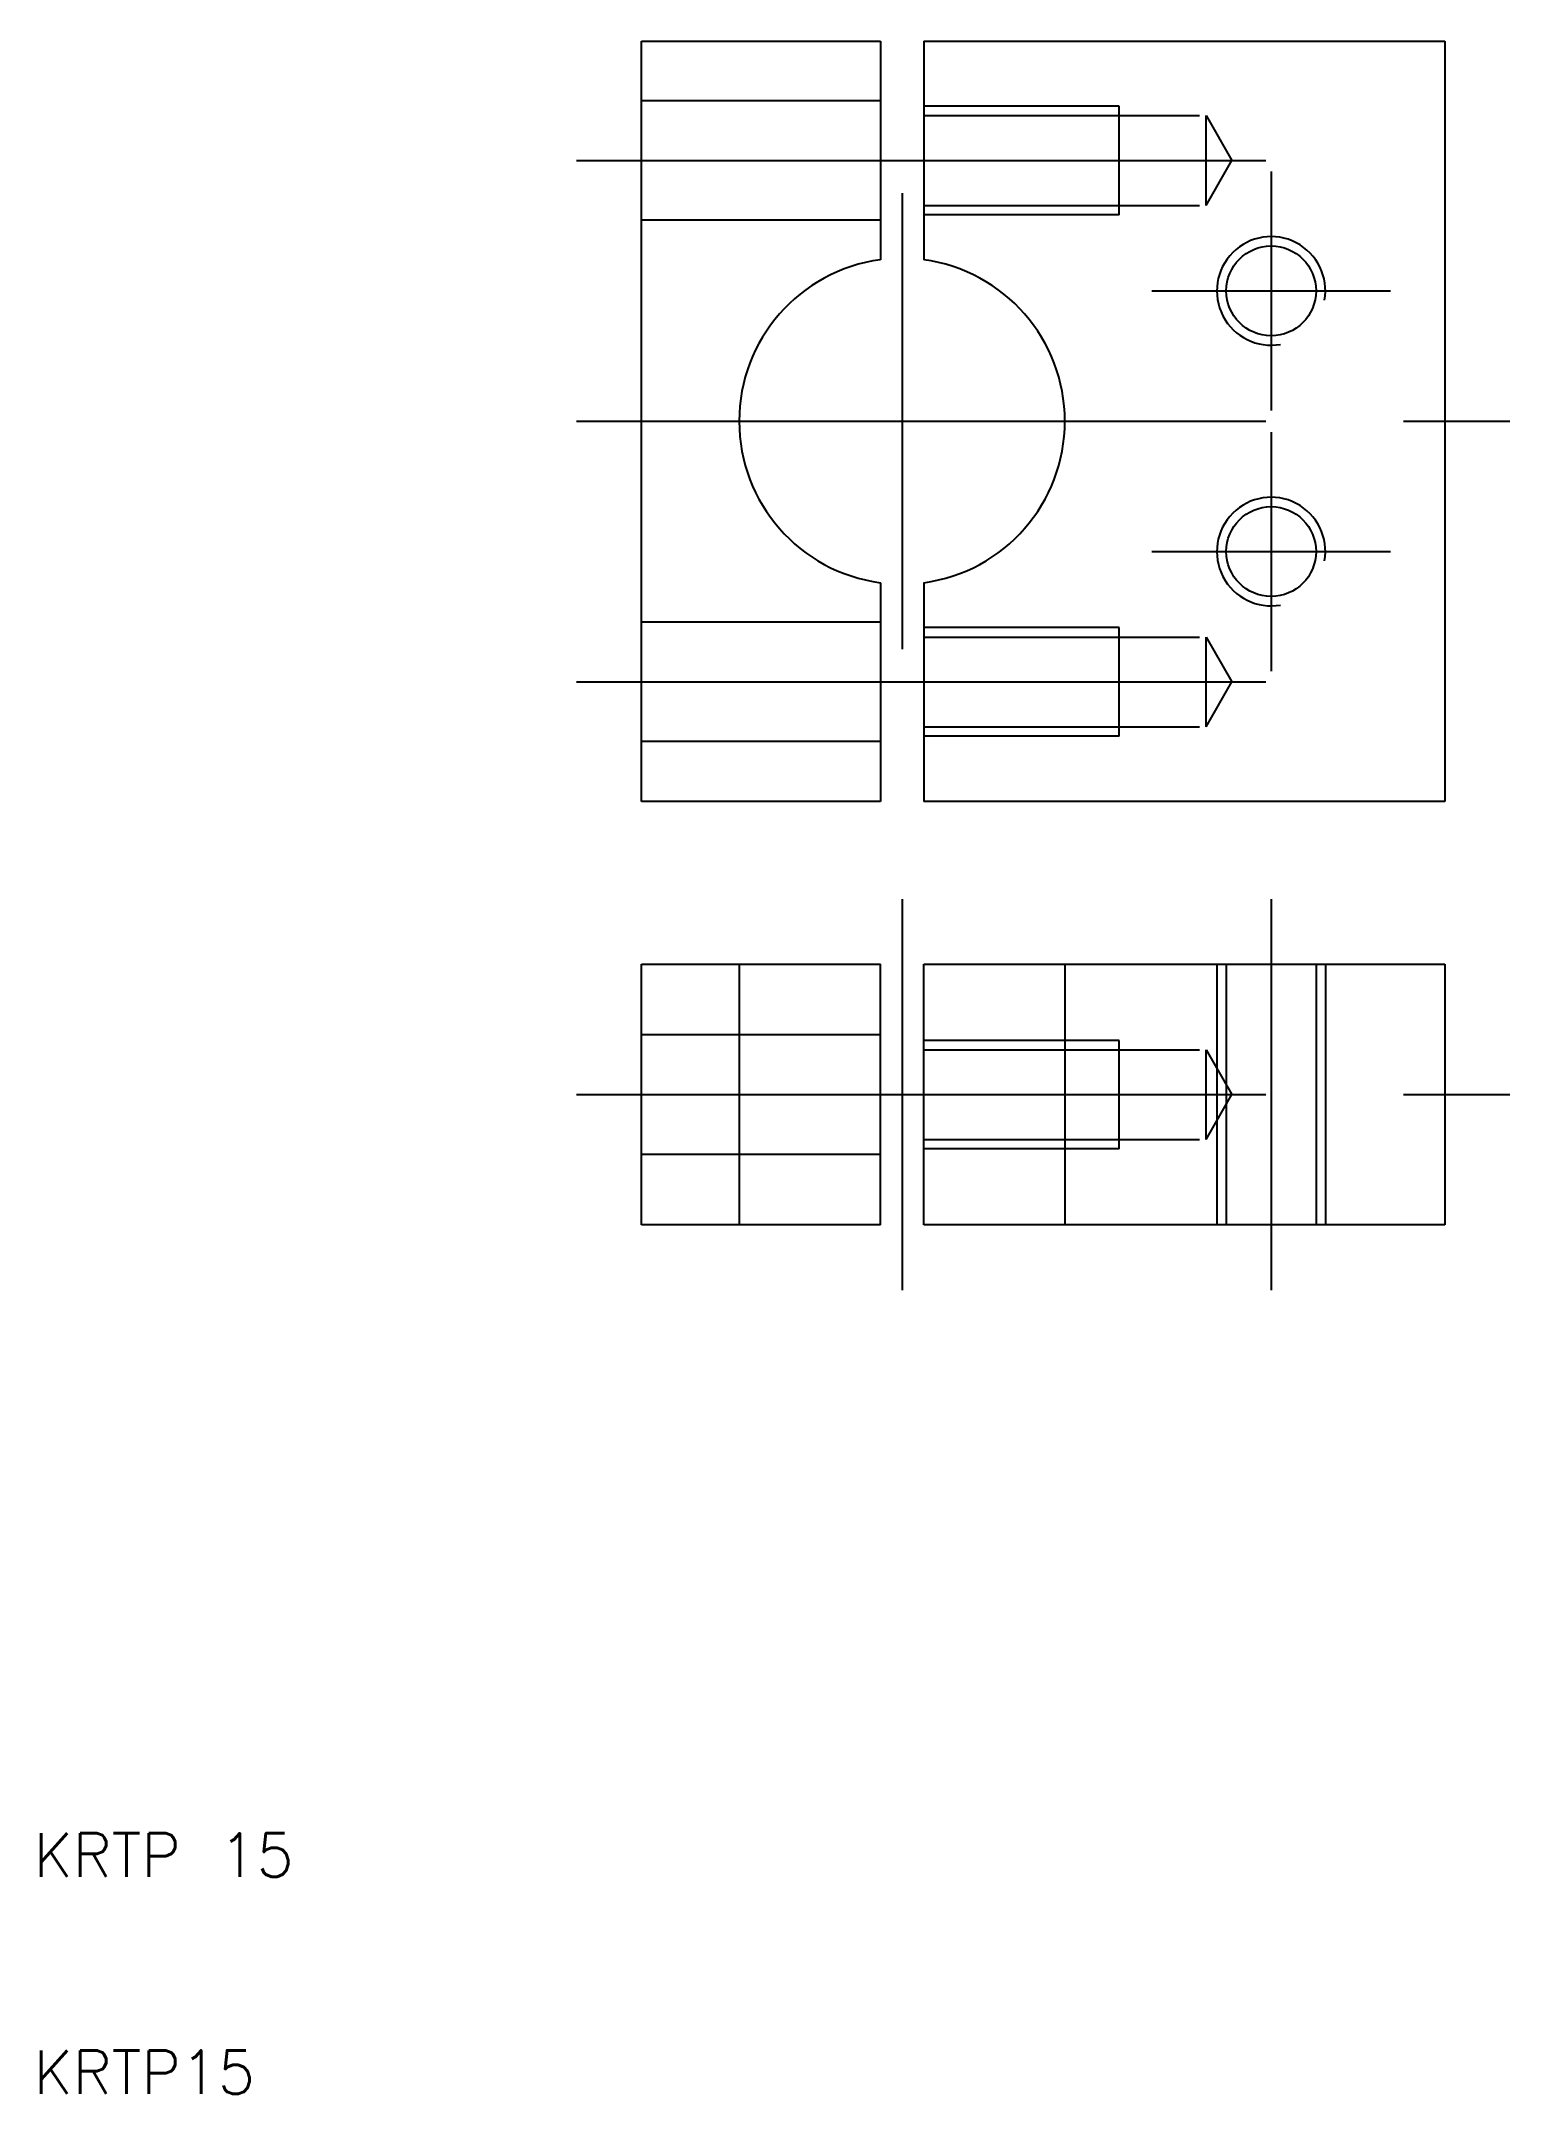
# Model space of a CAD drawing. Extents: x 10.3 to 78, y 10 to 104.5.
import ezdxf

# ---------------------------------------------------------------- set-up
doc = ezdxf.new("R2010")
doc.units = 0
doc.linetypes.add('CENTER', pattern=[50.8, 31.75, -6.35, 6.35, -6.35])
doc.linetypes.add('DASHED', pattern=[19.05, 12.7, -6.35])
doc.layers.get('0').update_dxf_attribs({"linetype": 'CONTINUOUS'})
doc.layers.add('CENTER', color=1, linetype='CENTER')
doc.styles.get("Standard").update_dxf_attribs({"font": 'txt.shx'})

msp = doc.modelspace()

# ---------------------------------------------------------------- linework, layer by layer
for p, q in [((38, 69.5), (38, 104.5)), ((38, 104.5), (49, 104.5)), ((49, 104.5), (49, 94.433)), ((51, 104.5), (75, 104.5)), ((51, 104.5), (51, 94.433)), ((75, 104.5), (75, 69.5)), ((49, 79.567), (49, 69.5)), ((51, 79.567), (51, 69.5)), ((49, 69.5), (38, 69.5)), ((75, 69.5), (51, 69.5)), ((38, 62), (49, 62)), ((38, 50), (38, 62)), ((49, 50), (49, 62)), ((51, 62), (75, 62)), ((51, 50), (51, 62)), ((75, 62), (75, 50)), ((49, 50), (38, 50)), ((75, 50), (51, 50))]:
    msp.add_line(p, q)
at = {"color": 3, "linetype": 'DASHED'}
for p, q in [((49, 101.75), (38, 101.75)), ((60, 101.5), (51, 101.5)), ((60, 96.5), (60, 101.5)), ((51, 101.067), (64, 101.067)), ((64, 101.067), (65.193, 99)), ((64, 96.933), (64, 101.067)), ((64, 96.933), (65.193, 99)), ((51, 96.933), (64, 96.933)), ((60, 96.5), (51, 96.5)), ((49, 96.25), (38, 96.25)), ((49, 77.75), (38, 77.75)), ((60, 77.5), (51, 77.5)), ((60, 72.5), (60, 77.5)), ((51, 77.067), (64, 77.067)), ((64, 77.067), (65.193, 75)), ((64, 72.933), (64, 77.067)), ((64, 72.933), (65.193, 75)), ((51, 72.933), (64, 72.933)), ((49, 72.25), (38, 72.25)), ((60, 72.5), (51, 72.5)), ((42.5, 62), (42.5, 50)), ((57.5, 62), (57.5, 50)), ((64.5, 62), (64.5, 50)), ((64.933, 62), (64.933, 50)), ((69.067, 62), (69.067, 50)), ((69.5, 62), (69.5, 50)), ((49, 58.75), (38, 58.75)), ((60, 58.5), (51, 58.5)), ((51, 58.067), (64, 58.067)), ((60, 53.5), (60, 58.5)), ((64, 58.067), (65.193, 56)), ((64, 53.933), (64, 58.067)), ((64, 53.933), (65.193, 56)), ((51, 53.933), (64, 53.933)), ((49, 53.25), (38, 53.25)), ((60, 53.5), (51, 53.5))]:
    msp.add_line(p, q, dxfattribs=at)
for centre in [(67, 93), (67, 81)]:
    msp.add_circle(centre, 2.067)
at = {"color": 3}
for centre in [(67, 93), (67, 81)]:
    msp.add_arc(centre, 2.5, 350, 280, dxfattribs=at)
for start, end in [(97.66226, 262.33774), (277.66226, 82.33774)]:
    msp.add_arc((50, 87), 7.5, start, end)
at = {"layer": 'CENTER'}
for p, q in [((35, 99), (68.193, 99)), ((67, 98.5), (67, 87.5)), ((50, 97.5), (50, 76.5)), ((61.5, 93), (72.5, 93)), ((35, 87), (78, 87)), ((67, 86.5), (67, 75.5)), ((61.5, 81), (72.5, 81)), ((35, 75), (68.193, 75)), ((50, 65), (50, 47)), ((67, 65), (67, 47)), ((35, 56), (78, 56))]:
    msp.add_line(p, q, dxfattribs=at)

# ---------------------------------------------------------------- texts
for s, p in [('KRTP 15', (10, 20)), ('KRTP15', (10, 10))]:
    msp.add_text(s, height=2).set_placement(p)

doc.saveas('drawing.dxf')
